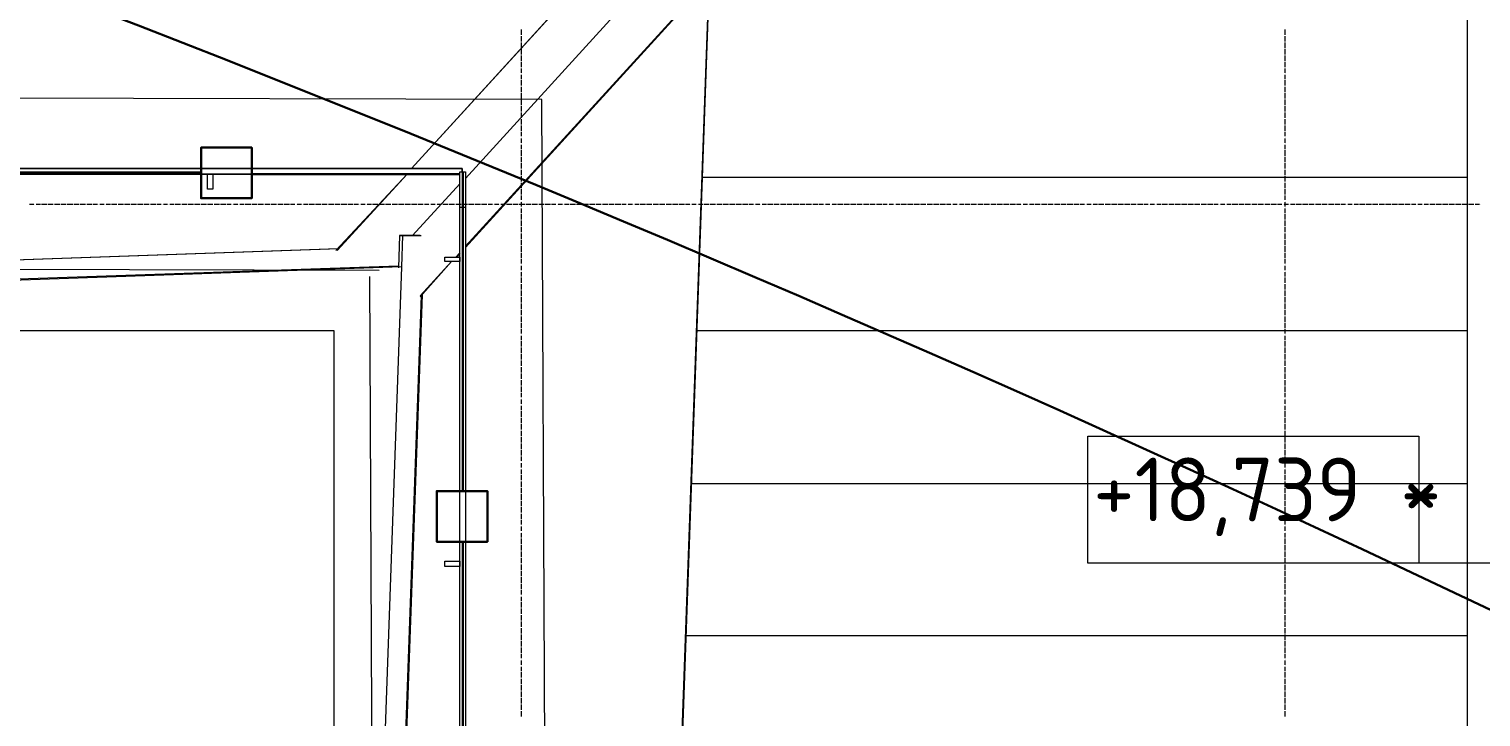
# Model space of a CAD drawing. Header units: millimetres. Extents: x -42533 to 645315, y 3457 to 82611.
# Drawn here: x 541750 to 547451, y 18359 to 21061 of the extents above; entities that cross this region are included whole.
import ezdxf

# ---------------------------------------------------------------- set-up
doc = ezdxf.new("R2010")
doc.units = ezdxf.units.MM
for name, color, linetype, true_color in [('PDF _!ЭОМ.Молниезащита', 7, 'Continuous', 0x954a95), ('PDF _Аннотация', 7, 'Continuous', 0xbababa), ('PDF _Антураж', 7, 'Continuous', 0xbababa), ('PDF _Крыша штриховка', 7, 'Continuous', 0xbababa), ('PDF _Обобщенные модели', 7, 'Continuous', 0xbababa), ('PDF _Ограждение', 7, 'Continuous', 0xbababa), ('PDF _Оси', 7, 'Continuous', 0xbababa), ('PDF _Отметки', 7, 'Continuous', 0xbababa)]:
    doc.layers.add(name, color=color, linetype=linetype, true_color=true_color)
doc.layers.add('PDF _Линии', color=7, linetype='Continuous')
doc.layers.add('PDF _Текст', color=7, linetype='Continuous')
doc.styles.add('PDF GOST Common', font='GOST_Common.ttf')

msp = doc.modelspace()

# ---------------------------------------------------------------- linework, layer by layer
at = {"layer": 'PDF _!ЭОМ.Молниезащита', "color": 5, "lineweight": 30}
for points in [[(541176.3, 20497.6), (542175.8, 20497.6), (542425.7, 20497.6), (542425.7, 20595), (542624.8, 20595), (542624.8, 20396), (542425.7, 20396), (542425.7, 20497.6)], [(542624.8, 20491.3), (543442.2, 20491.3)], [(543452.8, 20499.8), (543452.8, 19496), (543452.8, 19246.1), (543550.2, 19246.1), (543550.2, 19047), (543351.2, 19047), (543351.2, 19246.1), (543452.8, 19246.1)], [(543452.8, 19047), (543452.8, 18047.5), (543452.8, 17797.6), (543550.2, 17797.6), (543550.2, 17598.5), (543351.2, 17598.5), (543351.2, 17797.6), (543452.8, 17797.6)]]:
    msp.add_lwpolyline(points, dxfattribs=at)
at = {"layer": 'PDF _!ЭОМ.Молниезащита', "lineweight": 13}
msp.add_arc((541973.2, 33883.9), 18066.6, 258.64082, 32.4196, dxfattribs=at)
at = {"layer": 'PDF _!ЭОМ.Молниезащита', "lineweight": 30}
msp.add_arc((514330.6, -50639.5), 76931.2, 53.480075, 71.283866, dxfattribs=at)
at = {"layer": 'PDF _Аннотация', "color": 8, "lineweight": 20}
msp.add_lwpolyline([(545907.2, 18962.3), (545907.2, 19462.1), (547207.4, 19462.1), (547207.4, 18962.3)], close=True, dxfattribs=at)
at = {"layer": 'PDF _Антураж', "color": 8, "lineweight": 18}
for points in [[(544132.6, 13236.1), (544420.6, 21253.6), (544136.8, 13240.4)], [(543285.5, 20249.9), (543217.7, 20249.9), (543209.3, 20249.9), (543213.5, 20249.9), (543217.7, 20249.9), (543213.5, 20249.9), (543205, 20249.9), (543200.8, 20122.8)], [(543213.5, 20127), (543217.7, 20249.9), (543205, 20249.9)], [(543217.7, 20249.9), (543289.7, 20249.9)], [(537118.8, 19830.6), (537127.3, 19830.6), (537157, 19995.7), (542967.9, 20199)], [(537157, 19995.7), (537157, 19923.7), (537161.2, 19923.7), (537161.2, 19995.7), (542963.6, 20199)], [(537157, 19911), (537157, 19923.7), (543200.8, 20131.3)], [(543294, 20016.9), (543035.6, 12816.8), (542955.2, 12787.2)], [(543289.7, 20012.7), (543031.4, 12812.6), (542955.2, 12812.6)]]:
    msp.add_lwpolyline(points, dxfattribs=at)
at = {"layer": 'PDF _Крыша штриховка', "color": 8, "lineweight": 9}
for points in [[(544395.2, 20478.6), (547398, 20478.6)], [(542480.8, 20182.1), (542480.8, 20182.1)], [(541883.6, 20160.9), (541883.6, 20160.9)], [(543285.5, 19877.2), (543289.7, 19877.2)], [(544374, 19877.2), (547398, 19877.2)], [(543264.3, 19275.7), (543268.6, 19275.7)], [(544352.8, 19275.7), (547398, 19275.7)], [(543243.2, 18678.6), (543247.4, 18678.6)], [(544331.6, 18678.6), (547398, 18678.6)]]:
    msp.add_lwpolyline(points, dxfattribs=at)
at = {"layer": 'PDF _Линии', "color": 8, "lineweight": 9}
for points in [[(553827.3, 24730.9), (582318.5, 24654.6), (582229.5, 32125.8), (589577.9, 32125.8), (589577.9, 54975.5), (598506, 54975.5), (598785.5, 20686.1), (592369, 20686.1), (592432.5, 12524.6), (585626.3, 12571.2), (585592.4, 14451.7), (550752.4, 14451.7), (550752.4, 12478), (543802.2, 12478), (543764.1, 20783.5), (537415.3, 20800.5), (537356, 32655.2)], [(536682.6, 32651), (536750.4, 20131.3), (543124.6, 20114.3)], [(543086.4, 20088.9), (543124.6, 11787.6), (551552.9, 11787.6)]]:
    msp.add_lwpolyline(points, dxfattribs=at)
msp.add_lwpolyline([(543213.5, 20127), (537157, 19915.3), (537152.7, 19877.2), (542946.7, 19877.2), (542946.7, 12579.7)], close=True, dxfattribs=at)
at = {"layer": 'PDF _Обобщенные модели', "color": 8, "lineweight": 18}
msp.add_lwpolyline([(547652.2, 19424), (547652.2, 16675.2), (547542, 16675.2), (547508.1, 16675.2), (547398, 16675.2), (547398, 24824)], dxfattribs=at)
at = {"layer": 'PDF _Ограждение', "color": 8, "lineweight": 9}
for points in [[(547330.3, 24713.9), (546381.5, 23676.3), (546233.3, 23777.9), (543251.6, 20512.5), (546233.3, 23782.1), (546233.3, 23777.9), (547084.6, 24713.9), (546233.3, 23782.1)], [(543463.4, 20207.5), (546500.1, 23536.5), (546381.5, 23676.3), (543463.4, 20474.3)], [(546500.1, 23536.5), (543463.4, 20203.3)], [(537059.5, 20512.5), (543450.7, 20512.5), (543450.7, 20499.8), (543450.7, 20512.5), (537059.5, 20512.5), (536822.4, 20512.5), (536822.4, 20491.3), (537059.5, 20491.3), (543442.2, 20491.3), (537059.5, 20491.3)], [(542955.2, 20190.6), (543234.7, 20491.3), (542959.4, 20190.6)], [(543442.2, 20453.2), (543255.9, 20249.9)], [(543463.4, 20360), (543463.4, 12346.7), (543442.2, 12346.7), (543442.2, 20360)], [(543425.3, 20165.2), (543442.2, 20182.1), (543429.5, 20165.2)], [(543285.5, 20012.7), (543408.3, 20148.2), (543285.5, 20008.5)]]:
    msp.add_lwpolyline(points, dxfattribs=at)
for points in [[(542451.1, 20432), (542451.1, 20470.1), (542451.1, 20491.3), (542472.3, 20491.3), (542472.3, 20470.1), (542472.3, 20432)], [(543463.4, 20360), (543442.2, 20360), (543442.2, 20499.8), (543463.4, 20499.8)], [(543463.4, 12346.7), (543442.2, 12346.7), (543442.2, 20360), (543442.2, 20499.8), (543463.4, 20499.8), (543463.4, 20360)], [(543382.9, 20165.2), (543421, 20165.2), (543442.2, 20165.2), (543442.2, 20148.2), (543421, 20148.2), (543382.9, 20148.2)], [(543382.9, 18970.8), (543421, 18970.8), (543442.2, 18970.8), (543442.2, 18949.6), (543421, 18949.6), (543382.9, 18949.6)]]:
    msp.add_lwpolyline(points, close=True, dxfattribs=at)
at = {"layer": 'PDF _Оси', "color": 8, "lineweight": 9}
for points in [[(543683.6, 21037.6), (543683.6, 21058.8)], [(546682.3, 21037.6), (546682.3, 21058.8)], [(543683.6, 21012.2), (543683.6, 21033.4)], [(543683.6, 20986.8), (543683.6, 21008)], [(543683.6, 20961.4), (543683.6, 20982.6)], [(546682.3, 21012.2), (546682.3, 21033.4)], [(546682.3, 20986.8), (546682.3, 21008)], [(546682.3, 20961.4), (546682.3, 20982.6)], [(543683.6, 20936), (543683.6, 20957.2)], [(543683.6, 20910.6), (543683.6, 20931.8)], [(546682.3, 20936), (546682.3, 20957.2)], [(546682.3, 20910.6), (546682.3, 20931.8)], [(543683.6, 20889.4), (543683.6, 20906.3)], [(543683.6, 20885.2), (543683.6, 20885.2)], [(543683.6, 20864), (543683.6, 20880.9)], [(546682.3, 20889.4), (546682.3, 20906.3)], [(546682.3, 20885.2), (546682.3, 20885.2)], [(546682.3, 20864), (546682.3, 20880.9)], [(543683.6, 20838.6), (543683.6, 20859.8)], [(543683.6, 20813.2), (543683.6, 20834.3)], [(543683.6, 20787.8), (543683.6, 20808.9)], [(546682.3, 20838.6), (546682.3, 20859.8)], [(546682.3, 20813.2), (546682.3, 20834.3)], [(546682.3, 20787.8), (546682.3, 20808.9)], [(543683.6, 20762.3), (543683.6, 20783.5)], [(543683.6, 20736.9), (543683.6, 20758.1)], [(546682.3, 20762.3), (546682.3, 20783.5)], [(546682.3, 20736.9), (546682.3, 20758.1)], [(543683.6, 20711.5), (543683.6, 20732.7)], [(543683.6, 20686.1), (543683.6, 20707.3)], [(546682.3, 20711.5), (546682.3, 20732.7)], [(546682.3, 20686.1), (546682.3, 20707.3)], [(543683.6, 20660.7), (543683.6, 20681.9)], [(543683.6, 20639.5), (543683.6, 20656.5)], [(546682.3, 20660.7), (546682.3, 20681.9)], [(546682.3, 20639.5), (546682.3, 20656.5)], [(543683.6, 20635.3), (543683.6, 20635.3)], [(543683.6, 20614.1), (543683.6, 20631)], [(543683.6, 20609.9), (543683.6, 20609.9)], [(543683.6, 20588.7), (543683.6, 20605.6)], [(543683.6, 20563.3), (543683.6, 20584.5)], [(546682.3, 20635.3), (546682.3, 20635.3)], [(546682.3, 20614.1), (546682.3, 20631)], [(546682.3, 20609.9), (546682.3, 20609.9)], [(546682.3, 20588.7), (546682.3, 20605.6)], [(546682.3, 20563.3), (546682.3, 20584.5)], [(543683.6, 20537.9), (543683.6, 20559)], [(543683.6, 20512.5), (543683.6, 20533.6)], [(546682.3, 20537.9), (546682.3, 20559)], [(546682.3, 20512.5), (546682.3, 20533.6)], [(543683.6, 20487), (543683.6, 20508.2)], [(543683.6, 20461.6), (543683.6, 20482.8)], [(546682.3, 20487), (546682.3, 20508.2)], [(546682.3, 20461.6), (546682.3, 20482.8)], [(543683.6, 20436.2), (543683.6, 20457.4)], [(543683.6, 20410.8), (543683.6, 20432)], [(546682.3, 20436.2), (546682.3, 20457.4)], [(546682.3, 20410.8), (546682.3, 20432)], [(541752.3, 20372.7), (541769.3, 20372.7)], [(541773.5, 20372.7), (541773.5, 20372.7)], [(541777.7, 20372.7), (541794.7, 20372.7)], [(541798.9, 20372.7), (541820.1, 20372.7)], [(541824.3, 20372.7), (541845.5, 20372.7)], [(541849.7, 20372.7), (541870.9, 20372.7)], [(541875.1, 20372.7), (541896.3, 20372.7)], [(541900.5, 20372.7), (541921.7, 20372.7)], [(541926, 20372.7), (541947.1, 20372.7)], [(541951.4, 20372.7), (541972.5, 20372.7)], [(541976.8, 20372.7), (541998, 20372.7)], [(542002.2, 20372.7), (542019.1, 20372.7)], [(542023.4, 20372.7), (542023.4, 20372.7)], [(542027.6, 20372.7), (542044.6, 20372.7)], [(542048.8, 20372.7), (542048.8, 20372.7)], [(542053, 20372.7), (542070, 20372.7)], [(542074.2, 20372.7), (542095.4, 20372.7)], [(542099.6, 20372.7), (542120.8, 20372.7)], [(542125, 20372.7), (542146.2, 20372.7)], [(542150.4, 20372.7), (542171.6, 20372.7)], [(542175.8, 20372.7), (542197, 20372.7)], [(542201.3, 20372.7), (542222.4, 20372.7)], [(542226.7, 20372.7), (542247.8, 20372.7)], [(542252.1, 20372.7), (542269, 20372.7)], [(542273.3, 20372.7), (542273.3, 20372.7)], [(542277.5, 20372.7), (542294.4, 20372.7)], [(542298.7, 20372.7), (542298.7, 20372.7)], [(542302.9, 20372.7), (542319.8, 20372.7)], [(542324.1, 20372.7), (542345.3, 20372.7)], [(542349.5, 20372.7), (542370.7, 20372.7)], [(542374.9, 20372.7), (542396.1, 20372.7)], [(542400.3, 20372.7), (542421.5, 20372.7)], [(542425.7, 20372.7), (542446.9, 20372.7)], [(542451.1, 20372.7), (542472.3, 20372.7)], [(542476.6, 20372.7), (542497.7, 20372.7)], [(542502, 20372.7), (542523.1, 20372.7)], [(542527.4, 20372.7), (542544.3, 20372.7)], [(542548.6, 20372.7), (542548.6, 20372.7)], [(542552.8, 20372.7), (542569.7, 20372.7)], [(542574, 20372.7), (542574, 20372.7)], [(542578.2, 20372.7), (542595.1, 20372.7)], [(542599.4, 20372.7), (542620.6, 20372.7)], [(542624.8, 20372.7), (542646, 20372.7)], [(542650.2, 20372.7), (542671.4, 20372.7)], [(542675.6, 20372.7), (542696.8, 20372.7)], [(542701, 20372.7), (542722.2, 20372.7)], [(542726.4, 20372.7), (542747.6, 20372.7)], [(542751.9, 20372.7), (542773, 20372.7)], [(542777.3, 20372.7), (542794.2, 20372.7)], [(542798.4, 20372.7), (542798.4, 20372.7)], [(542802.7, 20372.7), (542819.6, 20372.7)], [(542823.9, 20372.7), (542823.9, 20372.7)], [(542828.1, 20372.7), (542845, 20372.7)], [(542849.3, 20372.7), (542870.4, 20372.7)], [(542874.7, 20372.7), (542895.9, 20372.7)], [(542900.1, 20372.7), (542921.3, 20372.7)], [(542925.5, 20372.7), (542946.7, 20372.7)], [(542950.9, 20372.7), (542972.1, 20372.7)], [(542976.3, 20372.7), (542997.5, 20372.7)], [(543001.7, 20372.7), (543022.9, 20372.7)], [(543027.2, 20372.7), (543044.1, 20372.7)], [(543048.3, 20372.7), (543048.3, 20372.7)], [(543052.6, 20372.7), (543069.5, 20372.7)], [(543073.7, 20372.7), (543073.7, 20372.7)], [(543078, 20372.7), (543094.9, 20372.7)], [(543099.2, 20372.7), (543120.3, 20372.7)], [(543124.6, 20372.7), (543145.7, 20372.7)], [(543150, 20372.7), (543171.2, 20372.7)], [(543175.4, 20372.7), (543196.6, 20372.7)], [(543200.8, 20372.7), (543222, 20372.7)], [(543226.2, 20372.7), (543247.4, 20372.7)], [(543251.6, 20372.7), (543272.8, 20372.7)], [(543277, 20372.7), (543298.2, 20372.7)], [(543302.4, 20372.7), (543319.4, 20372.7)], [(543323.6, 20372.7), (543323.6, 20372.7)], [(543327.9, 20372.7), (543344.8, 20372.7)], [(543349, 20372.7), (543349, 20372.7)], [(543353.3, 20372.7), (543370.2, 20372.7)], [(543374.4, 20372.7), (543395.6, 20372.7)], [(543399.9, 20372.7), (543421, 20372.7)], [(543425.3, 20372.7), (543446.5, 20372.7)], [(543450.7, 20372.7), (543471.9, 20372.7)], [(543476.1, 20372.7), (543497.3, 20372.7)], [(543501.5, 20372.7), (543522.7, 20372.7)], [(543526.9, 20372.7), (543548.1, 20372.7)], [(543552.3, 20372.7), (543569.3, 20372.7)], [(543573.5, 20372.7), (543573.5, 20372.7)], [(543577.7, 20372.7), (543594.7, 20372.7)], [(543598.9, 20372.7), (543598.9, 20372.7)], [(543603.2, 20372.7), (543620.1, 20372.7)], [(543624.3, 20372.7), (543645.5, 20372.7)], [(543649.7, 20372.7), (543670.9, 20372.7)], [(543675.2, 20372.7), (543696.3, 20372.7)], [(543683.6, 20389.6), (543683.6, 20406.6)], [(543683.6, 20385.4), (543683.6, 20385.4)], [(543683.6, 20364.2), (543683.6, 20381.2)], [(543683.6, 20360), (543683.6, 20360)], [(543683.6, 20338.8), (543683.6, 20355.7)], [(543700.6, 20372.7), (543721.7, 20372.7)], [(543726, 20372.7), (543747.2, 20372.7)], [(543751.4, 20372.7), (543772.6, 20372.7)], [(543776.8, 20372.7), (543798, 20372.7)], [(543802.2, 20372.7), (543819.2, 20372.7)], [(543823.4, 20372.7), (543823.4, 20372.7)], [(543827.6, 20372.7), (543844.6, 20372.7)], [(543848.8, 20372.7), (543848.8, 20372.7)], [(543853, 20372.7), (543870, 20372.7)], [(543874.2, 20372.7), (543895.4, 20372.7)], [(543899.6, 20372.7), (543920.8, 20372.7)], [(543925, 20372.7), (543946.2, 20372.7)], [(543950.5, 20372.7), (543971.6, 20372.7)], [(543975.9, 20372.7), (543997, 20372.7)], [(544001.3, 20372.7), (544022.5, 20372.7)], [(544026.7, 20372.7), (544047.9, 20372.7)], [(544052.1, 20372.7), (544073.3, 20372.7)], [(544077.5, 20372.7), (544094.5, 20372.7)], [(544098.7, 20372.7), (544098.7, 20372.7)], [(544102.9, 20372.7), (544119.9, 20372.7)], [(544124.1, 20372.7), (544124.1, 20372.7)], [(544128.3, 20372.7), (544145.3, 20372.7)], [(544149.5, 20372.7), (544170.7, 20372.7)], [(544174.9, 20372.7), (544196.1, 20372.7)], [(544200.3, 20372.7), (544221.5, 20372.7)], [(544225.8, 20372.7), (544246.9, 20372.7)], [(544251.2, 20372.7), (544272.3, 20372.7)], [(544276.6, 20372.7), (544297.8, 20372.7)], [(544302, 20372.7), (544323.2, 20372.7)], [(544327.4, 20372.7), (544344.3, 20372.7)], [(544348.6, 20372.7), (544348.6, 20372.7)], [(544352.8, 20372.7), (544369.8, 20372.7)], [(544374, 20372.7), (544374, 20372.7)], [(544378.2, 20372.7), (544395.2, 20372.7)], [(544399.4, 20372.7), (544420.6, 20372.7)], [(544424.8, 20372.7), (544446, 20372.7)], [(544450.2, 20372.7), (544471.4, 20372.7)], [(544475.6, 20372.7), (544496.8, 20372.7)], [(544501.1, 20372.7), (544522.2, 20372.7)], [(544526.5, 20372.7), (544547.6, 20372.7)], [(544551.9, 20372.7), (544573.1, 20372.7)], [(544577.3, 20372.7), (544594.2, 20372.7)], [(544598.5, 20372.7), (544598.5, 20372.7)], [(544602.7, 20372.7), (544619.6, 20372.7)], [(544623.9, 20372.7), (544623.9, 20372.7)], [(544628.1, 20372.7), (544645.1, 20372.7)], [(544649.3, 20372.7), (544670.5, 20372.7)], [(544674.7, 20372.7), (544695.9, 20372.7)], [(544700.1, 20372.7), (544721.3, 20372.7)], [(544725.5, 20372.7), (544746.7, 20372.7)], [(544750.9, 20372.7), (544772.1, 20372.7)], [(544776.3, 20372.7), (544797.5, 20372.7)], [(544801.8, 20372.7), (544822.9, 20372.7)], [(544827.2, 20372.7), (544848.4, 20372.7)], [(544852.6, 20372.7), (544869.5, 20372.7)], [(544873.8, 20372.7), (544873.8, 20372.7)], [(544878, 20372.7), (544894.9, 20372.7)], [(544899.2, 20372.7), (544899.2, 20372.7)], [(544903.4, 20372.7), (544920.4, 20372.7)], [(544924.6, 20372.7), (544945.8, 20372.7)], [(544950, 20372.7), (544971.2, 20372.7)], [(544975.4, 20372.7), (544996.6, 20372.7)], [(545000.8, 20372.7), (545022, 20372.7)], [(545026.2, 20372.7), (545047.4, 20372.7)], [(545051.6, 20372.7), (545072.8, 20372.7)], [(545077.1, 20372.7), (545098.2, 20372.7)], [(545102.5, 20372.7), (545119.4, 20372.7)], [(545123.6, 20372.7), (545123.6, 20372.7)], [(545127.9, 20372.7), (545144.8, 20372.7)], [(545149.1, 20372.7), (545149.1, 20372.7)], [(545153.3, 20372.7), (545170.2, 20372.7)], [(545174.5, 20372.7), (545195.6, 20372.7)], [(545199.9, 20372.7), (545221.1, 20372.7)], [(545225.3, 20372.7), (545246.5, 20372.7)], [(545250.7, 20372.7), (545271.9, 20372.7)], [(545276.1, 20372.7), (545297.3, 20372.7)], [(545301.5, 20372.7), (545322.7, 20372.7)], [(545326.9, 20372.7), (545348.1, 20372.7)], [(545352.4, 20372.7), (545369.3, 20372.7)], [(545373.5, 20372.7), (545373.5, 20372.7)], [(545377.8, 20372.7), (545394.7, 20372.7)], [(545398.9, 20372.7), (545398.9, 20372.7)], [(545403.2, 20372.7), (545420.1, 20372.7)], [(545424.4, 20372.7), (545445.5, 20372.7)], [(545449.8, 20372.7), (545470.9, 20372.7)], [(545475.2, 20372.7), (545496.4, 20372.7)], [(545500.6, 20372.7), (545521.8, 20372.7)], [(545526, 20372.7), (545547.2, 20372.7)], [(545551.4, 20372.7), (545572.6, 20372.7)], [(545576.8, 20372.7), (545598, 20372.7)], [(545602.2, 20372.7), (545623.4, 20372.7)], [(545627.7, 20372.7), (545644.6, 20372.7)], [(545648.8, 20372.7), (545648.8, 20372.7)], [(545653.1, 20372.7), (545670, 20372.7)], [(545674.2, 20372.7), (545674.2, 20372.7)], [(545678.5, 20372.7), (545695.4, 20372.7)], [(545699.7, 20372.7), (545720.8, 20372.7)], [(545725.1, 20372.7), (545746.2, 20372.7)], [(545750.5, 20372.7), (545771.7, 20372.7)], [(545775.9, 20372.7), (545797.1, 20372.7)], [(545801.3, 20372.7), (545822.5, 20372.7)], [(545826.7, 20372.7), (545847.9, 20372.7)], [(545852.1, 20372.7), (545873.3, 20372.7)], [(545877.5, 20372.7), (545894.5, 20372.7)], [(545898.7, 20372.7), (545898.7, 20372.7)], [(545903, 20372.7), (545919.9, 20372.7)], [(545924.1, 20372.7), (545924.1, 20372.7)], [(545928.4, 20372.7), (545945.3, 20372.7)], [(545949.5, 20372.7), (545970.7, 20372.7)], [(545975, 20372.7), (545996.1, 20372.7)], [(546000.4, 20372.7), (546021.5, 20372.7)], [(546025.8, 20372.7), (546047, 20372.7)], [(546051.2, 20372.7), (546072.4, 20372.7)], [(546076.6, 20372.7), (546097.8, 20372.7)], [(546102, 20372.7), (546123.2, 20372.7)], [(546127.4, 20372.7), (546144.4, 20372.7)], [(546148.6, 20372.7), (546148.6, 20372.7)], [(546152.8, 20372.7), (546169.8, 20372.7)], [(546174, 20372.7), (546174, 20372.7)], [(546178.2, 20372.7), (546195.2, 20372.7)], [(546199.4, 20372.7), (546220.6, 20372.7)], [(546224.8, 20372.7), (546246, 20372.7)], [(546250.3, 20372.7), (546271.4, 20372.7)], [(546275.7, 20372.7), (546296.8, 20372.7)], [(546301.1, 20372.7), (546322.3, 20372.7)], [(546326.5, 20372.7), (546347.7, 20372.7)], [(546351.9, 20372.7), (546373.1, 20372.7)], [(546377.3, 20372.7), (546398.5, 20372.7)], [(546402.7, 20372.7), (546419.7, 20372.7)], [(546423.9, 20372.7), (546423.9, 20372.7)], [(546428.1, 20372.7), (546445.1, 20372.7)], [(546449.3, 20372.7), (546449.3, 20372.7)], [(546453.5, 20372.7), (546470.5, 20372.7)], [(546474.7, 20372.7), (546495.9, 20372.7)], [(546500.1, 20372.7), (546521.3, 20372.7)], [(546525.5, 20372.7), (546546.7, 20372.7)], [(546551, 20372.7), (546572.1, 20372.7)], [(546576.4, 20372.7), (546597.5, 20372.7)], [(546601.8, 20372.7), (546623, 20372.7)], [(546627.2, 20372.7), (546648.4, 20372.7)], [(546652.6, 20372.7), (546669.6, 20372.7)], [(546673.8, 20372.7), (546673.8, 20372.7)], [(546678, 20372.7), (546695, 20372.7)], [(546682.3, 20389.6), (546682.3, 20406.6)], [(546682.3, 20385.4), (546682.3, 20385.4)], [(546682.3, 20364.2), (546682.3, 20381.2)], [(546682.3, 20360), (546682.3, 20360)], [(546682.3, 20338.8), (546682.3, 20355.7)], [(546699.2, 20372.7), (546699.2, 20372.7)], [(546703.4, 20372.7), (546720.4, 20372.7)], [(546724.6, 20372.7), (546745.8, 20372.7)], [(546750, 20372.7), (546771.2, 20372.7)], [(546775.4, 20372.7), (546796.6, 20372.7)], [(546800.8, 20372.7), (546822, 20372.7)], [(546826.3, 20372.7), (546847.4, 20372.7)], [(546851.7, 20372.7), (546872.8, 20372.7)], [(546877.1, 20372.7), (546898.3, 20372.7)], [(546902.5, 20372.7), (546919.4, 20372.7)], [(546923.7, 20372.7), (546923.7, 20372.7)], [(546927.9, 20372.7), (546944.8, 20372.7)], [(546949.1, 20372.7), (546949.1, 20372.7)], [(546953.3, 20372.7), (546970.3, 20372.7)], [(546974.5, 20372.7), (546995.7, 20372.7)], [(546999.9, 20372.7), (547021.1, 20372.7)], [(547025.3, 20372.7), (547046.5, 20372.7)], [(547050.7, 20372.7), (547071.9, 20372.7)], [(547076.1, 20372.7), (547097.3, 20372.7)], [(547101.6, 20372.7), (547122.7, 20372.7)], [(547127, 20372.7), (547148.1, 20372.7)], [(547152.4, 20372.7), (547173.6, 20372.7)], [(547177.8, 20372.7), (547194.7, 20372.7)], [(547199, 20372.7), (547199, 20372.7)], [(547203.2, 20372.7), (547220.1, 20372.7)], [(547224.4, 20372.7), (547224.4, 20372.7)], [(547228.6, 20372.7), (547245.6, 20372.7)], [(547249.8, 20372.7), (547271, 20372.7)], [(547275.2, 20372.7), (547296.4, 20372.7)], [(547300.6, 20372.7), (547321.8, 20372.7)], [(547326, 20372.7), (547347.2, 20372.7)], [(547351.4, 20372.7), (547372.6, 20372.7)], [(547376.9, 20372.7), (547398, 20372.7)], [(547402.3, 20372.7), (547423.4, 20372.7)], [(547427.7, 20372.7), (547444.6, 20372.7)], [(547448.9, 20372.7), (547448.9, 20372.7)], [(543683.6, 20313.4), (543683.6, 20334.6)], [(543683.6, 20288), (543683.6, 20309.2)], [(546682.3, 20313.4), (546682.3, 20334.6)], [(546682.3, 20288), (546682.3, 20309.2)], [(543683.6, 20262.6), (543683.6, 20283.7)], [(543683.6, 20237.2), (543683.6, 20258.3)], [(546682.3, 20262.6), (546682.3, 20283.7)], [(546682.3, 20237.2), (546682.3, 20258.3)], [(543683.6, 20211.7), (543683.6, 20232.9)], [(543683.6, 20186.3), (543683.6, 20207.5)], [(543683.6, 20160.9), (543683.6, 20182.1)], [(546682.3, 20211.7), (546682.3, 20232.9)], [(546682.3, 20186.3), (546682.3, 20207.5)], [(546682.3, 20160.9), (546682.3, 20182.1)], [(543683.6, 20139.7), (543683.6, 20156.7)], [(543683.6, 20135.5), (543683.6, 20135.5)], [(543683.6, 20114.3), (543683.6, 20131.3)], [(546682.3, 20139.7), (546682.3, 20156.7)], [(546682.3, 20135.5), (546682.3, 20135.5)], [(546682.3, 20114.3), (546682.3, 20131.3)], [(543683.6, 20110.1), (543683.6, 20110.1)], [(543683.6, 20088.9), (543683.6, 20105.9)], [(543683.6, 20063.5), (543683.6, 20084.7)], [(546682.3, 20110.1), (546682.3, 20110.1)], [(546682.3, 20088.9), (546682.3, 20105.9)], [(546682.3, 20063.5), (546682.3, 20084.7)], [(543683.6, 20038.1), (543683.6, 20059.3)], [(543683.6, 20012.7), (543683.6, 20033.9)], [(546682.3, 20038.1), (546682.3, 20059.3)], [(546682.3, 20012.7), (546682.3, 20033.9)], [(543683.6, 19987.3), (543683.6, 20008.5)], [(543683.6, 19961.9), (543683.6, 19983)], [(543683.6, 19936.5), (543683.6, 19957.6)], [(546682.3, 19987.3), (546682.3, 20008.5)], [(546682.3, 19961.9), (546682.3, 19983)], [(546682.3, 19936.5), (546682.3, 19957.6)], [(543683.6, 19911), (543683.6, 19932.2)], [(543683.6, 19885.6), (543683.6, 19906.8)], [(546682.3, 19911), (546682.3, 19932.2)], [(546682.3, 19885.6), (546682.3, 19906.8)], [(543683.6, 19864.4), (543683.6, 19881.4)], [(543683.6, 19860.2), (543683.6, 19860.2)], [(543683.6, 19839), (543683.6, 19856)], [(546682.3, 19864.4), (546682.3, 19881.4)], [(546682.3, 19860.2), (546682.3, 19860.2)], [(546682.3, 19839), (546682.3, 19856)], [(543683.6, 19813.6), (543683.6, 19834.8)], [(543683.6, 19788.2), (543683.6, 19809.4)], [(543683.6, 19762.8), (543683.6, 19784)], [(546682.3, 19813.6), (546682.3, 19834.8)], [(546682.3, 19788.2), (546682.3, 19809.4)], [(546682.3, 19762.8), (546682.3, 19784)], [(543683.6, 19737.4), (543683.6, 19758.6)], [(543683.6, 19712), (543683.6, 19733.2)], [(546682.3, 19737.4), (546682.3, 19758.6)], [(546682.3, 19712), (546682.3, 19733.2)], [(543683.6, 19686.6), (543683.6, 19707.7)], [(543683.6, 19661.2), (543683.6, 19682.3)], [(546682.3, 19686.6), (546682.3, 19707.7)], [(546682.3, 19661.2), (546682.3, 19682.3)], [(543683.6, 19635.7), (543683.6, 19656.9)], [(543683.6, 19614.6), (543683.6, 19631.5)], [(546682.3, 19635.7), (546682.3, 19656.9)], [(546682.3, 19614.6), (546682.3, 19631.5)], [(543683.6, 19610.3), (543683.6, 19610.3)], [(543683.6, 19589.2), (543683.6, 19606.1)], [(543683.6, 19584.9), (543683.6, 19584.9)], [(543683.6, 19563.7), (543683.6, 19580.7)], [(543683.6, 19538.3), (543683.6, 19559.5)], [(546682.3, 19610.3), (546682.3, 19610.3)], [(546682.3, 19589.2), (546682.3, 19606.1)], [(546682.3, 19584.9), (546682.3, 19584.9)], [(546682.3, 19563.7), (546682.3, 19580.7)], [(546682.3, 19538.3), (546682.3, 19559.5)], [(543683.6, 19512.9), (543683.6, 19534.1)], [(543683.6, 19487.5), (543683.6, 19508.7)], [(546682.3, 19512.9), (546682.3, 19534.1)], [(546682.3, 19487.5), (546682.3, 19508.7)], [(543683.6, 19462.1), (543683.6, 19483.3)], [(543683.6, 19436.7), (543683.6, 19457.9)], [(546682.3, 19462.1), (546682.3, 19483.3)], [(546682.3, 19436.7), (546682.3, 19457.9)], [(543683.6, 19411.3), (543683.6, 19432.4)], [(543683.6, 19385.9), (543683.6, 19407)], [(546682.3, 19411.3), (546682.3, 19432.4)], [(546682.3, 19385.9), (546682.3, 19407)], [(543683.6, 19364.7), (543683.6, 19381.6)], [(543683.6, 19360.4), (543683.6, 19360.4)], [(543683.6, 19339.3), (543683.6, 19356.2)], [(543683.6, 19335), (543683.6, 19335)], [(543683.6, 19313.9), (543683.6, 19330.8)], [(546682.3, 19364.7), (546682.3, 19381.6)], [(546682.3, 19360.4), (546682.3, 19360.4)], [(546682.3, 19339.3), (546682.3, 19356.2)], [(546682.3, 19335), (546682.3, 19335)], [(546682.3, 19313.9), (546682.3, 19330.8)], [(543683.6, 19288.4), (543683.6, 19309.6)], [(543683.6, 19263), (543683.6, 19284.2)], [(546682.3, 19288.4), (546682.3, 19309.6)], [(546682.3, 19263), (546682.3, 19284.2)], [(543683.6, 19237.6), (543683.6, 19258.8)], [(543683.6, 19212.2), (543683.6, 19233.4)], [(546682.3, 19237.6), (546682.3, 19258.8)], [(546682.3, 19212.2), (546682.3, 19233.4)], [(543683.6, 19186.8), (543683.6, 19208)], [(543683.6, 19161.4), (543683.6, 19182.6)], [(543683.6, 19136), (543683.6, 19157.1)], [(546682.3, 19186.8), (546682.3, 19208)], [(546682.3, 19161.4), (546682.3, 19182.6)], [(546682.3, 19136), (546682.3, 19157.1)], [(543683.6, 19114.8), (543683.6, 19131.7)], [(543683.6, 19110.6), (543683.6, 19110.6)], [(543683.6, 19089.4), (543683.6, 19106.3)], [(546682.3, 19114.8), (546682.3, 19131.7)], [(546682.3, 19110.6), (546682.3, 19110.6)], [(546682.3, 19089.4), (546682.3, 19106.3)], [(543683.6, 19085.1), (543683.6, 19085.1)], [(543683.6, 19064), (543683.6, 19080.9)], [(543683.6, 19038.6), (543683.6, 19059.7)], [(546682.3, 19085.1), (546682.3, 19085.1)], [(546682.3, 19064), (546682.3, 19080.9)], [(546682.3, 19038.6), (546682.3, 19059.7)], [(543683.6, 19013.1), (543683.6, 19034.3)], [(543683.6, 18987.7), (543683.6, 19008.9)], [(546682.3, 19013.1), (546682.3, 19034.3)], [(546682.3, 18987.7), (546682.3, 19008.9)], [(543683.6, 18962.3), (543683.6, 18983.5)], [(543683.6, 18936.9), (543683.6, 18958.1)], [(543683.6, 18911.5), (543683.6, 18932.7)], [(546682.3, 18962.3), (546682.3, 18983.5)], [(546682.3, 18936.9), (546682.3, 18958.1)], [(546682.3, 18911.5), (546682.3, 18932.7)], [(543683.6, 18886.1), (543683.6, 18907.3)], [(543683.6, 18860.7), (543683.6, 18881.8)], [(546682.3, 18886.1), (546682.3, 18907.3)], [(546682.3, 18860.7), (546682.3, 18881.8)], [(543683.6, 18839.5), (543683.6, 18856.4)], [(543683.6, 18835.3), (543683.6, 18835.3)], [(543683.6, 18814.1), (543683.6, 18831)], [(546682.3, 18839.5), (546682.3, 18856.4)], [(546682.3, 18835.3), (546682.3, 18835.3)], [(546682.3, 18814.1), (546682.3, 18831)], [(543683.6, 18788.7), (543683.6, 18809.8)], [(543683.6, 18763.3), (543683.6, 18784.4)], [(543683.6, 18737.8), (543683.6, 18759)], [(546682.3, 18788.7), (546682.3, 18809.8)], [(546682.3, 18763.3), (546682.3, 18784.4)], [(546682.3, 18737.8), (546682.3, 18759)], [(543683.6, 18712.4), (543683.6, 18733.6)], [(543683.6, 18687), (543683.6, 18708.2)], [(546682.3, 18712.4), (546682.3, 18733.6)], [(546682.3, 18687), (546682.3, 18708.2)], [(543683.6, 18661.6), (543683.6, 18682.8)], [(543683.6, 18636.2), (543683.6, 18657.4)], [(546682.3, 18661.6), (546682.3, 18682.8)], [(546682.3, 18636.2), (546682.3, 18657.4)], [(543683.6, 18610.8), (543683.6, 18632)], [(543683.6, 18589.6), (543683.6, 18606.6)], [(543683.6, 18585.4), (543683.6, 18585.4)], [(546682.3, 18610.8), (546682.3, 18632)], [(546682.3, 18589.6), (546682.3, 18606.6)], [(546682.3, 18585.4), (546682.3, 18585.4)], [(543683.6, 18564.2), (543683.6, 18581.1)], [(543683.6, 18560), (543683.6, 18560)], [(543683.6, 18538.8), (543683.6, 18555.7)], [(543683.6, 18513.4), (543683.6, 18534.6)], [(546682.3, 18564.2), (546682.3, 18581.1)], [(546682.3, 18560), (546682.3, 18560)], [(546682.3, 18538.8), (546682.3, 18555.7)], [(546682.3, 18513.4), (546682.3, 18534.6)], [(543683.6, 18488), (543683.6, 18509.1)], [(543683.6, 18462.5), (543683.6, 18483.7)], [(546682.3, 18488), (546682.3, 18509.1)], [(546682.3, 18462.5), (546682.3, 18483.7)], [(543683.6, 18437.1), (543683.6, 18458.3)], [(543683.6, 18411.7), (543683.6, 18432.9)], [(546682.3, 18437.1), (546682.3, 18458.3)], [(546682.3, 18411.7), (546682.3, 18432.9)], [(543683.6, 18386.3), (543683.6, 18407.5)], [(543683.6, 18360.9), (543683.6, 18382.1)], [(546682.3, 18386.3), (546682.3, 18407.5)], [(546682.3, 18360.9), (546682.3, 18382.1)]]:
    msp.add_lwpolyline(points, dxfattribs=at)
at = {"layer": 'PDF _Отметки', "color": 8, "lineweight": 20}
msp.add_lwpolyline([(547520.9, 18962.3), (546559.4, 18962.3)], dxfattribs=at)

# ---------------------------------------------------------------- texts
at = {"layer": 'PDF _Текст', "color": 7, "insert": (545928.4, 19223.2), "char_height": 250.03, "attachment_point": 4, "style": 'PDF GOST Common'}
msp.add_mtext('+18,739 *', dxfattribs=at)

doc.saveas('drawing.dxf')
